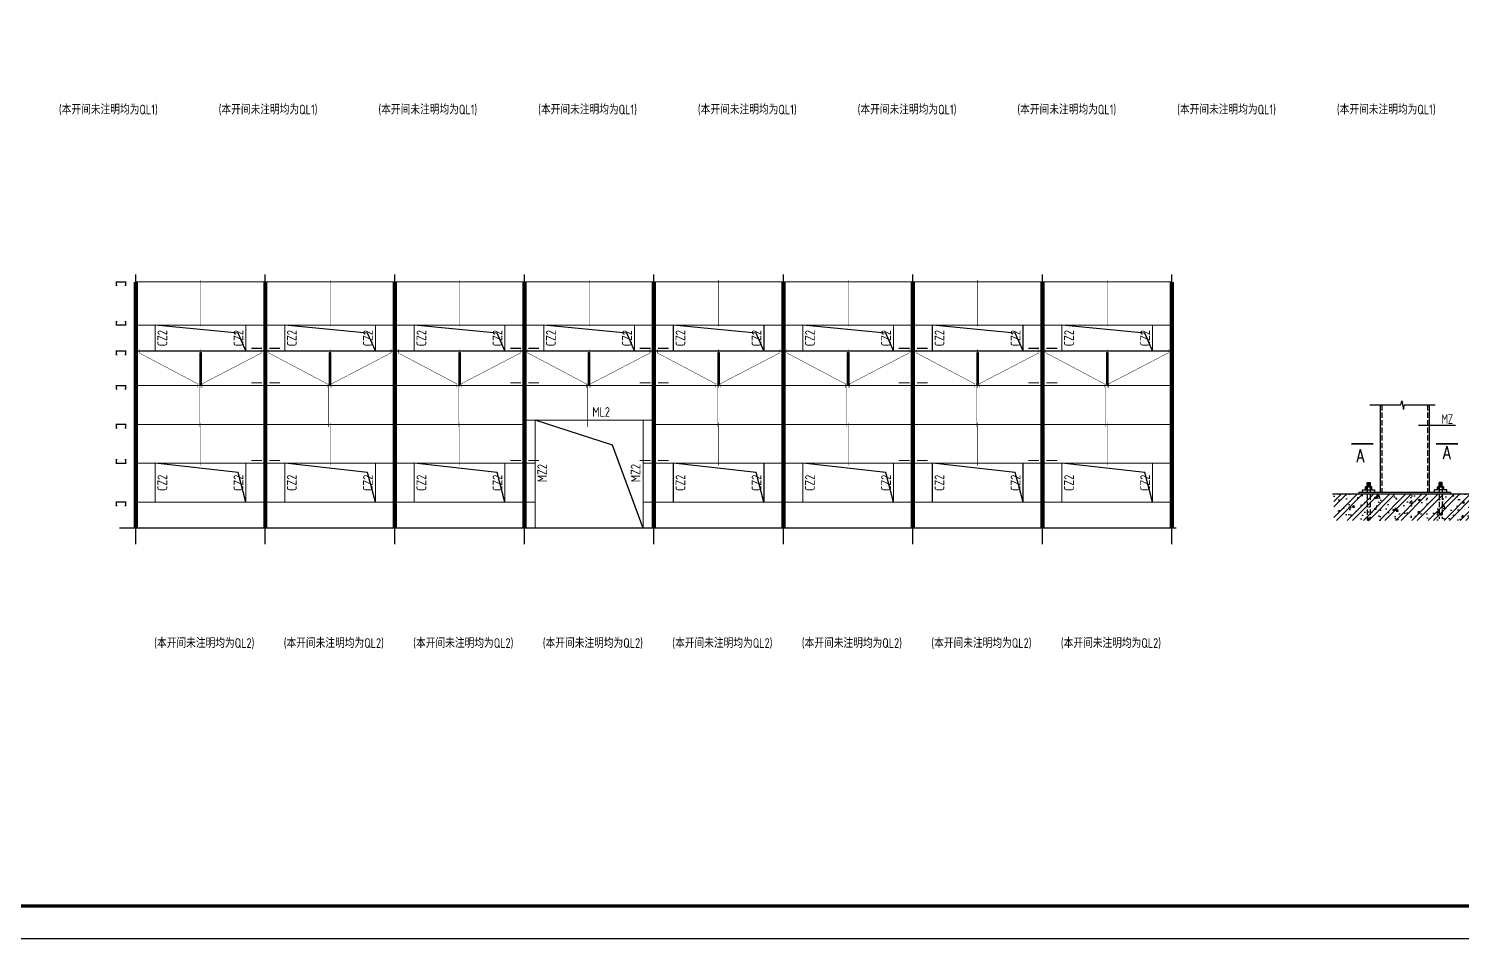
# Model space of a CAD drawing. Extents: x 8844666 to 9156203, y 1662182 to 2655606.
# Drawn here: x 8966920 to 9033289, y 1889019 to 1931153 of the extents above; entities that cross this region are included whole.
import ezdxf

# ---------------------------------------------------------------- set-up
doc = ezdxf.new("R2010")
doc.units = 0
doc.header["$LTSCALE"] = 1000
doc.header["$MEASUREMENT"] = 0
doc.linetypes.add('DASH', pattern=[0.35, 0.25, -0.1])
doc.linetypes.add('DOTE', pattern=[2.42, 2, -0.2, 0.02, -0.2])
doc.layers.get('0').update_dxf_attribs({"linetype": 'CONTINUOUS'})
for name, color, linetype in [('03', 3, 'CONTINUOUS'), ('621', 2, 'CONTINUOUS'), ('D', 4, 'CONTINUOUS'), ('DOTE', 8, 'DOTE'), ('L3', 3, 'CONTINUOUS'), ('PUB_TITLE', 4, 'CONTINUOUS'), ('WINDOW', 4, 'CONTINUOUS'), ('屋面隅撑', 6, 'CONTINUOUS'), ('柱', 2, 'CONTINUOUS'), ('标注文字', 3, 'CONTINUOUS'), ('梁', 4, 'CONTINUOUS'), ('檩条拉条', 1, 'CONTINUOUS'), ('洞口边线', 6, 'CONTINUOUS')]:
    doc.layers.add(name, color=color, linetype=linetype)
doc.styles.add('ROMANS', font='romans.shx', dxfattribs={"width": 0.75, "height": 300, "bigfont": 'hztxt.shx'})
doc.styles.add('TSSD_REIN', font='atssdeng.shx', dxfattribs={"width": 0.7, "bigfont": 'atssdchn.shx'})

# ---------------------------------------------------------------- blocks, each defined once
blk = doc.blocks.new('*X25')
at = {"color": 0}
for p, q in [((20622, 8017), (20636, 8031)), ((20624, 8002), (20656, 8034)), ((20626, 7986), (20676, 8036)), ((20639, 7981), (20692, 8035)), ((20659, 7984), (20694, 8020)), ((20679, 7986), (20696, 8004))]:
    blk.add_line(p, q, dxfattribs=at)

msp = doc.modelspace()

# ---------------------------------------------------------------- hatches: boundary and pattern name
h = msp.add_hatch()
h.set_pattern_fill('ANSI32', color=256, scale=1410.87744, style=0)
h.set_pattern_definition([(45, (1477302.9, -9673792.17), (-374.115377, 374.115377), []), (45, (1477552.3, -9673792.17), (-374.115377, 374.115377), [])])
h.paths.add_polyline_path([(9034404.4, 1909600), (9032655.2, 1909600), (9028422.5, 1909600), (9027386.8, 1909600), (9027386.8, 1908375.6), (9034404.4, 1908375.6)])
h = msp.add_hatch()
h.set_pattern_fill('AR-CONC', color=256, scale=141.087744, style=0)
h.set_pattern_definition([(50, (1477302.9, -9673792.2), (1011.96621, -88.53557), [105.81581, -1163.97389]), (355, (1477302.9, -9673792.2), (-195.76113, 1061.25091), [84.65265, -931.17911]), (100.4514, (1477387.2, -9673799.5), (816.205835, 972.714696), [89.929596, -989.22559]), (46.1842, (1477302.9, -9673510), (1505.74632, -233.52704), [158.72371, -1745.96083]), (96.6356, (1477428.4, -9673529.5), (1318.69453, 1374.36093), [134.8944, -1483.83815]), (351.1842, (1477302.9, -9673510), (1318.69345, 1374.36196), [126.97897, -1396.76867]), (21, (1477444, -9673580.5), (842.162694, -568.04591), [105.81581, -1163.97389]), (326, (1477444, -9673580.5), (343.28811, 1023.09784), [84.65265, -931.17911]), (71.4514, (1477514.2, -9673627.9), (1185.45115, 455.051), [89.929596, -989.22559]), (37.5, (1477302.9, -9673792.17), (17.156066, 469.672428), [0, -919.89209, 0, -945.287885, 0, -934.706304]), (7.5, (1477302.9, -9673792.17), (371.158876, 556.466586), [0, -538.955182, 0, -898.72893, 0, -356.246554]), (327.5, (1476988.3, -9673792.17), (753.158032, -31.82216), [0, -352.71936, 0, -1100.484403, 0, -1460.25815]), (317.5, (1476847.2, -9673792.2), (822.80421, 141.23586), [0, -458.535168, 0, -730.834514, 0, -1036.99492])])
h.paths.add_polyline_path([(9034404.4, 1909600), (9032655.2, 1909600), (9028422.5, 1909600), (9027386.8, 1909600), (9027386.8, 1908375.6), (9034404.4, 1908375.6)])

# ---------------------------------------------------------------- linework, layer by layer
msp.add_lwpolyline([(9020082.4, 1908024.2), (8971128.5, 1908024.2)])
at = {"layer": '03'}
msp.add_line((9033200.6, 1909600), (9034518.2, 1909600), dxfattribs=at)
at = {"layer": '03', "const_width": 84.7}
for points in [[(9028197.8, 1911925.1), (9029210.8, 1911925.1)], [(9032115.8, 1911925.1), (9033128.8, 1911925.1)]]:
    msp.add_lwpolyline(points, dxfattribs=at)
at = {"layer": '621', "color": 6, "const_width": 61.9}
for points in [[(8971030.1, 1919259), (8970975.1, 1919259), (8970975.1, 1919424.2), (8971415.5, 1919424.2), (8971415.5, 1919259), (8971360.5, 1919259)], [(8971030.1, 1917589.4), (8970975.1, 1917589.4), (8970975.1, 1917424.2), (8971415.5, 1917424.2), (8971415.5, 1917589.4), (8971360.5, 1917589.4)], [(8971030.1, 1916059), (8970975.1, 1916059), (8970975.1, 1916224.2), (8971415.5, 1916224.2), (8971415.5, 1916059), (8971360.5, 1916059)], [(8971030.1, 1914459), (8970975.1, 1914459), (8970975.1, 1914624.2), (8971415.5, 1914624.2), (8971415.5, 1914459), (8971360.5, 1914459)], [(8971030.1, 1912659), (8970975, 1912659), (8970975, 1912824.2), (8971415.5, 1912824.2), (8971415.5, 1912659), (8971360.4, 1912659)], [(8971030.1, 1911189.4), (8970975, 1911189.4), (8970975, 1911024.2), (8971415.5, 1911024.2), (8971415.5, 1911189.4), (8971360.4, 1911189.4)], [(8971030.1, 1909059), (8970975, 1909059), (8970975, 1909224.2), (8971415.5, 1909224.2), (8971415.5, 1909059), (8971360.4, 1909059)]]:
    msp.add_lwpolyline(points, dxfattribs=at)
at = {"layer": 'D'}
for p, q in [((9029052.5, 1913724.8), (9030487, 1913724.8)), ((9029533.9, 1913724.8), (9029533.9, 1909684.6)), ((9030487, 1913724.8), (9030534.4, 1913915.2)), ((9030534.4, 1913915.2), (9030616.2, 1913513.1)), ((9030616.2, 1913513.1), (9030656.3, 1913724.8)), ((9030656.3, 1913724.8), (9032081.3, 1913724.8)), ((9031791.3, 1913724.8), (9031791.3, 1909684.6)), ((9033025.3, 1912779.9), (9031307.4, 1912779.9)), ((9028926.3, 1910139.8), (9029066.3, 1910139.8)), ((9028926.3, 1909936.8), (9028926.3, 1910139.8)), ((9029066.3, 1909936.8), (9029066.3, 1910139.8)), ((9029066.3, 1910139.8), (9029066.3, 1909936.8)), ((9032398.9, 1910139.8), (9032259, 1910139.8)), ((9032259, 1909936.8), (9032259, 1910139.8)), ((9032259, 1910139.8), (9032259, 1909936.8)), ((9032398.9, 1909936.8), (9032398.9, 1910139.8)), ((9027312.9, 1909600), (9034673.5, 1909600)), ((9028546.3, 1909684.6), (9028546.3, 1909600)), ((9028546.3, 1909684.6), (9032778.9, 1909684.6)), ((9028546.3, 1909600), (9032778.9, 1909600)), ((9028716.4, 1909796.9), (9029276.3, 1909796.9)), ((9028716.4, 1909684.6), (9028716.4, 1909796.9)), ((9028848, 1909796.9), (9028848, 1909908.8)), ((9028876, 1909936.8), (9029116.7, 1909936.8)), ((9028910.6, 1909796.9), (9028910.6, 1909936.8)), ((9029066.3, 1909936.8), (9028926.3, 1909936.8)), ((9029082, 1909796.9), (9029082, 1909936.8)), ((9029144.7, 1909796.9), (9029144.7, 1909908.8)), ((9029276.3, 1909684.6), (9029276.3, 1909796.9)), ((9032608.9, 1909796.9), (9032049, 1909796.9)), ((9032049, 1909684.6), (9032049, 1909796.9)), ((9032180.6, 1909796.9), (9032180.6, 1909908.8)), ((9032449.3, 1909936.8), (9032208.6, 1909936.8)), ((9032243.3, 1909796.9), (9032243.3, 1909936.8)), ((9032259, 1909936.8), (9032398.9, 1909936.8)), ((9032414.6, 1909796.9), (9032414.6, 1909936.8)), ((9032477.3, 1909796.9), (9032477.3, 1909908.8)), ((9032608.9, 1909684.6), (9032608.9, 1909796.9)), ((9032778.9, 1909684.6), (9032778.9, 1909600))]:
    msp.add_line(p, q, dxfattribs=at)
at = {"layer": 'D', "linetype": 'DASH'}
for p, q in [((9029604.5, 1913724.8), (9029604.5, 1909684.6)), ((9031720.8, 1913724.8), (9031720.8, 1909684.6)), ((9028926.3, 1909936.8), (9028926.3, 1908453.2)), ((9029066.3, 1909936.8), (9029066.3, 1908453.2)), ((9032259, 1909936.8), (9032259, 1908453.2)), ((9032398.9, 1909936.8), (9032398.9, 1908453.2))]:
    msp.add_line(p, q, dxfattribs=at)
at = {"layer": 'D'}
for centre, start, end in [((9028876, 1909908.8), 90, 180), ((9028876, 1909908.8), 90, 180), ((9029116.7, 1909908.8), 0, 90), ((9032208.6, 1909908.8), 90, 180), ((9032449.3, 1909908.8), 0, 90), ((9032449.3, 1909908.8), 0, 90)]:
    msp.add_arc(centre, 28, start, end, dxfattribs=at)
at = {"layer": 'DOTE'}
for p, q in [((8971884.1, 1907274.2), (8971884.1, 1919768.4)), ((8977884.1, 1907274.2), (8977884.1, 1919768.4)), ((8983884.1, 1907274.2), (8983884.1, 1919768.4)), ((8989884.1, 1907274.2), (8989884.1, 1919768.4)), ((8995884.1, 1907274.2), (8995884.1, 1919768.4)), ((9001884.1, 1907274.2), (9001884.1, 1919768.4)), ((9007884.1, 1907274.2), (9007884.1, 1919768.4)), ((9013884.1, 1907274.2), (9013884.1, 1919768.4)), ((9019884.1, 1907274.2), (9019884.1, 1919768.4))]:
    msp.add_line(p, q, dxfattribs=at)
at = {"layer": 'PUB_TITLE'}
msp.add_lwpolyline([(8903902.8, 1889019.1), (9156202.8, 1889019.1), (9156202.8, 1978119.1), (8903902.8, 1978119.1)], close=True, dxfattribs=at)
at = {"layer": 'PUB_TITLE', "const_width": 150}
msp.add_lwpolyline([(8907652.8, 1890519.1), (9154702.8, 1890519.1), (9154702.8, 1976619.1), (8907652.8, 1976619.1)], close=True, dxfattribs=at)
at = {"layer": 'WINDOW', "color": 5, "const_width": 50}
for points in [[(8976984.1, 1917424.2), (8972784.1, 1917424.2), (8972784.1, 1916224.2), (8976984.1, 1916224.2)], [(8982984.1, 1917424.2), (8978784.1, 1917424.2), (8978784.1, 1916224.2), (8982984.1, 1916224.2)], [(8988984.1, 1917424.2), (8984784.1, 1917424.2), (8984784.1, 1916224.2), (8988984.1, 1916224.2)], [(8994984.1, 1917424.2), (8990784.1, 1917424.2), (8990784.1, 1916224.2), (8994984.1, 1916224.2)], [(9000984.1, 1917424.2), (8996784.1, 1917424.2), (8996784.1, 1916224.2), (9000984.1, 1916224.2)], [(9006984.1, 1917424.2), (9002784.1, 1917424.2), (9002784.1, 1916224.2), (9006984.1, 1916224.2)], [(9012984.1, 1917424.2), (9008784.1, 1917424.2), (9008784.1, 1916224.2), (9012984.1, 1916224.2)], [(9018984.1, 1917424.2), (9014784.1, 1917424.2), (9014784.1, 1916224.2), (9018984.1, 1916224.2)], [(8995384.1, 1913024.2), (8990384.1, 1913024.2), (8990384.1, 1908024.2), (8995384.1, 1908024.2)], [(8976984.1, 1911024.2), (8972784.1, 1911024.2), (8972784.1, 1909224.2), (8976984.1, 1909224.2)], [(8982984.1, 1911024.2), (8978784.1, 1911024.2), (8978784.1, 1909224.2), (8982984.1, 1909224.2)], [(8988984.1, 1911024.2), (8984784.1, 1911024.2), (8984784.1, 1909224.2), (8988984.1, 1909224.2)], [(9000984.1, 1911024.2), (8996784.1, 1911024.2), (8996784.1, 1909224.2), (9000984.1, 1909224.2)], [(9006984.1, 1911024.2), (9002784.1, 1911024.2), (9002784.1, 1909224.2), (9006984.1, 1909224.2)], [(9012984.1, 1911024.2), (9008784.1, 1911024.2), (9008784.1, 1909224.2), (9012984.1, 1909224.2)], [(9018984.1, 1911024.2), (9014784.1, 1911024.2), (9014784.1, 1909224.2), (9018984.1, 1909224.2)]]:
    msp.add_lwpolyline(points, close=True, dxfattribs=at)
msp.add_lwpolyline([(8995884.1, 1913024.2), (8989884.1, 1913024.2)], dxfattribs=at)
at = {"layer": '屋面隅撑', "color": 6, "const_width": 50}
for points in [[(8977727.9, 1916346.8), (8977227.9, 1916346.8)], [(8978568.6, 1916346.8), (8978068.6, 1916346.8)], [(8989727.9, 1916346.8), (8989227.9, 1916346.8)], [(8990568.6, 1916346.8), (8990068.6, 1916346.8)], [(8995727.9, 1916346.8), (8995227.9, 1916346.8)], [(8996568.6, 1916346.8), (8996068.6, 1916346.8)], [(9007727.9, 1916346.8), (9007227.9, 1916346.8)], [(9008568.6, 1916346.8), (9008068.6, 1916346.8)], [(9013727.9, 1916346.8), (9013227.9, 1916346.8)], [(9014568.6, 1916346.8), (9014068.6, 1916346.8)], [(8977727.9, 1914746.8), (8977227.9, 1914746.8)], [(8978568.6, 1914746.8), (8978068.6, 1914746.8)], [(8989727.9, 1914746.8), (8989227.9, 1914746.8)], [(8990568.6, 1914746.8), (8990068.6, 1914746.8)], [(8995727.9, 1914746.8), (8995227.9, 1914746.8)], [(8996568.6, 1914746.8), (8996068.6, 1914746.8)], [(9007727.9, 1914746.8), (9007227.9, 1914746.8)], [(9008568.6, 1914746.8), (9008068.6, 1914746.8)], [(9013727.9, 1914746.8), (9013227.9, 1914746.8)], [(9014568.6, 1914746.8), (9014068.6, 1914746.8)], [(8977727.9, 1911146.8), (8977227.9, 1911146.8)], [(8978568.6, 1911146.8), (8978068.6, 1911146.8)], [(8989727.9, 1911146.8), (8989227.9, 1911146.8)], [(8990568.6, 1911146.8), (8990068.6, 1911146.8)], [(8995727.9, 1911146.8), (8995227.9, 1911146.8)], [(8996568.6, 1911146.8), (8996068.6, 1911146.8)], [(9007727.9, 1911146.8), (9007227.9, 1911146.8)], [(9008568.6, 1911146.8), (9008068.6, 1911146.8)], [(9013727.9, 1911146.8), (9013227.9, 1911146.8)], [(9014568.6, 1911146.8), (9014068.6, 1911146.8)]]:
    msp.add_lwpolyline(points, dxfattribs=at)
at = {"layer": '柱', "color": 2, "const_width": 200}
for points in [[(8971884.1, 1919424.2), (8971884.1, 1908024.2)], [(8977884.1, 1919424.2), (8977884.1, 1908024.2)], [(8983884.1, 1919424.2), (8983884.1, 1908024.2)], [(8989884.1, 1919424.2), (8989884.1, 1908024.2)], [(8995884.1, 1919424.2), (8995884.1, 1908024.2)], [(9001884.1, 1919424.2), (9001884.1, 1908024.2)], [(9007884.1, 1919424.2), (9007884.1, 1908024.2)], [(9013884.1, 1919424.2), (9013884.1, 1908024.2)], [(9019884.1, 1919424.2), (9019884.1, 1908024.2)]]:
    msp.add_lwpolyline(points, dxfattribs=at)
at = {"layer": '梁', "color": 150, "const_width": 50}
for points in [[(9019884.1, 1919424.2), (8971884.1, 1919424.2)], [(9019884.1, 1917424.2), (8971884.1, 1917424.2)], [(9019884.1, 1916224.2), (8971884.1, 1916224.2)], [(9019884.1, 1914624.2), (8971884.1, 1914624.2)], [(8989884.1, 1912824.2), (8971884.1, 1912824.2)], [(9019884.1, 1912824.2), (8995884.1, 1912824.2)], [(8990384.1, 1911024.2), (8971884.1, 1911024.2)], [(9019884.1, 1911024.2), (8995384.1, 1911024.2)], [(8990384.1, 1909224.2), (8971884.1, 1909224.2)], [(9019884.1, 1909224.2), (8995384.1, 1909224.2)]]:
    msp.add_lwpolyline(points, dxfattribs=at)
at = {"layer": '檩条拉条', "color": 1, "const_width": 20}
for points in [[(8974884.1, 1919506.7), (8974884.1, 1917361.8)], [(8980884.1, 1919506.7), (8980884.1, 1917361.8)], [(8986884.1, 1919506.7), (8986884.1, 1917361.8)], [(8992884.1, 1919506.7), (8992884.1, 1917361.8)], [(8998884.1, 1919506.7), (8998884.1, 1917361.8)], [(9004884.1, 1919506.7), (9004884.1, 1917361.8)], [(9010884.1, 1919506.7), (9010884.1, 1917361.8)], [(9016884.1, 1919506.7), (9016884.1, 1917361.8)], [(8972044.8, 1916298), (8972044.8, 1916132.9), (8974753.6, 1914699.8), (8974753.6, 1914526.5)], [(8974884.1, 1916306.7), (8974884.1, 1914531)], [(8977705.5, 1916298), (8977705.5, 1916132.9), (8974951.3, 1914699.8), (8974951.3, 1914526.5)], [(8978044.8, 1916298), (8978044.8, 1916132.9), (8980753.6, 1914699.8), (8980753.6, 1914526.5)], [(8980884.1, 1916306.7), (8980884.1, 1914531)], [(8983705.5, 1916298), (8983705.5, 1916132.9), (8980951.3, 1914699.8), (8980951.3, 1914526.5)], [(8984044.8, 1916298), (8984044.8, 1916132.9), (8986753.6, 1914699.8), (8986753.6, 1914526.5)], [(8986884.1, 1916306.7), (8986884.1, 1914531)], [(8989705.5, 1916298), (8989705.5, 1916132.9), (8986951.3, 1914699.8), (8986951.3, 1914526.5)], [(8990044.8, 1916298), (8990044.8, 1916132.9), (8992753.6, 1914699.8), (8992753.6, 1914526.5)], [(8992884.1, 1916306.7), (8992884.1, 1914531)], [(8995705.5, 1916298), (8995705.5, 1916132.9), (8992951.3, 1914699.8), (8992951.3, 1914526.5)], [(8996044.8, 1916298), (8996044.8, 1916132.9), (8998753.6, 1914699.8), (8998753.6, 1914526.5)], [(8998884.1, 1916306.7), (8998884.1, 1914531)], [(9001705.5, 1916298), (9001705.5, 1916132.9), (8998951.3, 1914699.8), (8998951.3, 1914526.5)], [(9002044.8, 1916298), (9002044.8, 1916132.9), (9004753.6, 1914699.8), (9004753.6, 1914526.5)], [(9004884.1, 1916306.7), (9004884.1, 1914531)], [(9007705.5, 1916298), (9007705.5, 1916132.9), (9004951.3, 1914699.8), (9004951.3, 1914526.5)], [(9008044.8, 1916298), (9008044.8, 1916132.9), (9010753.6, 1914699.8), (9010753.6, 1914526.5)], [(9010884.1, 1916306.7), (9010884.1, 1914531)], [(9013705.5, 1916298), (9013705.5, 1916132.9), (9010951.3, 1914699.8), (9010951.3, 1914526.5)], [(9014044.8, 1916298), (9014044.8, 1916132.9), (9016753.6, 1914699.8), (9016753.6, 1914526.5)], [(9016884.1, 1916306.7), (9016884.1, 1914531)], [(9019705.5, 1916298), (9019705.5, 1916132.9), (9016951.3, 1914699.8), (9016951.3, 1914526.5)], [(8974816.9, 1914708.3), (8974816.9, 1912696.9)], [(8980816.9, 1914708.3), (8980816.9, 1912696.9)], [(8986816.9, 1914708.3), (8986816.9, 1912696.9)], [(8992816.9, 1914708.3), (8992816.9, 1912696.9)], [(8998816.9, 1914708.3), (8998816.9, 1912696.9)], [(9004816.9, 1914708.3), (9004816.9, 1912696.9)], [(9010816.9, 1914708.3), (9010816.9, 1912696.9)], [(9016816.9, 1914708.3), (9016816.9, 1912696.9)], [(8974884.1, 1912906.7), (8974884.1, 1910910.8)], [(8980884.1, 1912906.7), (8980884.1, 1910910.8)], [(8986884.1, 1912906.7), (8986884.1, 1910910.8)], [(8998884.1, 1912906.7), (8998884.1, 1910910.8)], [(9004884.1, 1912906.7), (9004884.1, 1910910.8)], [(9010884.1, 1912906.7), (9010884.1, 1910910.8)], [(9016884.1, 1912906.7), (9016884.1, 1910910.8)]]:
    msp.add_lwpolyline(points, dxfattribs=at)
at = {"layer": '檩条拉条', "color": 3}
for points in [[(8974924.1, 1916143.5), (8974844.1, 1916143.5), (8974844.1, 1914694.5), (8974924.1, 1914694.5)], [(8980924.1, 1916143.5), (8980844.1, 1916143.5), (8980844.1, 1914694.5), (8980924.1, 1914694.5)], [(8986924.1, 1916143.5), (8986844.1, 1916143.5), (8986844.1, 1914694.5), (8986924.1, 1914694.5)], [(8992924.1, 1916143.5), (8992844.1, 1916143.5), (8992844.1, 1914694.5), (8992924.1, 1914694.5)], [(8998924.1, 1916143.5), (8998844.1, 1916143.5), (8998844.1, 1914694.5), (8998924.1, 1914694.5)], [(9004924.1, 1916143.5), (9004844.1, 1916143.5), (9004844.1, 1914694.5), (9004924.1, 1914694.5)], [(9010924.1, 1916143.5), (9010844.1, 1916143.5), (9010844.1, 1914694.5), (9010924.1, 1914694.5)], [(9016924.1, 1916143.5), (9016844.1, 1916143.5), (9016844.1, 1914694.5), (9016924.1, 1914694.5)]]:
    msp.add_lwpolyline(points, close=True, dxfattribs=at)
at = {"layer": '洞口边线'}
for points in [[(8976984.1, 1916224.2), (8976624, 1917049.6), (8972784.1, 1917424.2)], [(8982984.1, 1916224.2), (8982624, 1917049.6), (8978784.1, 1917424.2)], [(8988984.1, 1916224.2), (8988624, 1917049.6), (8984784.1, 1917424.2)], [(8994984.1, 1916224.2), (8994624, 1917049.6), (8990784.1, 1917424.2)], [(9000984.1, 1916224.2), (9000624, 1917049.6), (8996784.1, 1917424.2)], [(9006984.1, 1916224.2), (9006624, 1917049.6), (9002784.1, 1917424.2)], [(9012984.1, 1916224.2), (9012624, 1917049.6), (9008784.1, 1917424.2)], [(9018984.1, 1916224.2), (9018624, 1917049.6), (9014784.1, 1917424.2)], [(8995384.1, 1908024.2), (8993966, 1911858.8), (8990384.1, 1913024.2)], [(8976984.1, 1909224.2), (8976622.3, 1910602.7), (8972784.1, 1911024.2)], [(8982984.1, 1909224.2), (8982622.3, 1910602.7), (8978784.1, 1911024.2)], [(8988984.1, 1909224.2), (8988622.3, 1910602.7), (8984784.1, 1911024.2)], [(9000984.1, 1909224.2), (9000622.3, 1910602.7), (8996784.1, 1911024.2)], [(9006984.1, 1909224.2), (9006622.3, 1910602.7), (9002784.1, 1911024.2)], [(9012984.1, 1909224.2), (9012622.3, 1910602.7), (9008784.1, 1911024.2)], [(9018984.1, 1909224.2), (9018622.3, 1910602.7), (9014784.1, 1911024.2)]]:
    msp.add_lwpolyline(points, dxfattribs=at)

# ---------------------------------------------------------------- block references
at = {"layer": 'D', "yscale": 2.799360000004526, "zscale": 2.799360000000001}
for p, xscale, rotation in [((9013922.2, 1970205.2), 2.799359999853563, 262.8749836510982), ((9047403.1, 1970205.2), -2.799359999853563, 97.12501634890182)]:
    msp.add_blockref('*X25', p, dxfattribs=dict(at, xscale=xscale, rotation=rotation))

# ---------------------------------------------------------------- texts
at = {"layer": 'D', "style": 'TSSD_REIN', "width": 0.7}
msp.add_text('MZ', height=450, dxfattribs=at).set_placement((9032374.5, 1912846.6))
at = {"layer": 'L3', "style": 'ROMANS', "width": 0.8}
for p in [(9028419.3, 1911076.7), (9032424.8, 1911208.8)]:
    msp.add_text('A', height=600, dxfattribs=at).set_placement(p)
at = {"layer": '标注文字', "color": 6, "style": 'TSSD_REIN', "width": 0.8}
for s, p in [('(本开间未注明均为QL1)', (8968323.3, 1927182.8)), ('(本开间未注明均为QL1)', (8975723.3, 1927182.8)), ('(本开间未注明均为QL1)', (8983123.3, 1927182.8)), ('(本开间未注明均为QL1)', (8990523.3, 1927182.8)), ('(本开间未注明均为QL1)', (8997923.3, 1927182.8)), ('(本开间未注明均为QL1)', (9005323.3, 1927182.8)), ('(本开间未注明均为QL1)', (9012723.3, 1927182.8)), ('(本开间未注明均为QL1)', (9020123.3, 1927182.8)), ('(本开间未注明均为QL1)', (9027523.3, 1927182.8)), ('ML2', (8993029.7, 1913174)), ('(本开间未注明均为QL2)', (8972736.8, 1902471.7)), ('(本开间未注明均为QL2)', (8978736.8, 1902471.7)), ('(本开间未注明均为QL2)', (8984736.8, 1902471.7)), ('(本开间未注明均为QL2)', (8990736.8, 1902471.7)), ('(本开间未注明均为QL2)', (8996736.8, 1902471.7)), ('(本开间未注明均为QL2)', (9002736.8, 1902471.7)), ('(本开间未注明均为QL2)', (9008736.8, 1902471.7)), ('(本开间未注明均为QL2)', (9014736.8, 1902471.7))]:
    msp.add_text(s, height=450, dxfattribs=at).set_placement(p)
for s, p in [('CZ2', (8973337.9, 1916439.9)), ('CZ2', (8976863, 1916439.9)), ('CZ2', (8979337.9, 1916439.9)), ('CZ2', (8982863, 1916439.9)), ('CZ2', (8985337.9, 1916439.9)), ('CZ2', (8988863, 1916439.9)), ('CZ2', (8991337.9, 1916439.9)), ('CZ2', (8994863, 1916439.9)), ('CZ2', (8997337.9, 1916439.9)), ('CZ2', (9000863, 1916439.9)), ('CZ2', (9003337.9, 1916439.9)), ('CZ2', (9006863, 1916439.9)), ('CZ2', (9009337.9, 1916439.9)), ('CZ2', (9012863, 1916439.9)), ('CZ2', (9015337.9, 1916439.9)), ('CZ2', (9018863, 1916439.9)), ('MZ2', (8990937.9, 1910146.1)), ('MZ2', (8995263, 1910146.1)), ('CZ2', (8973337.9, 1909739.9)), ('CZ2', (8976863, 1909739.9)), ('CZ2', (8979337.9, 1909739.9)), ('CZ2', (8982863, 1909739.9)), ('CZ2', (8985337.9, 1909739.9)), ('CZ2', (8988863, 1909739.9)), ('CZ2', (8997337.9, 1909739.9)), ('CZ2', (9000863, 1909739.9)), ('CZ2', (9003337.9, 1909739.9)), ('CZ2', (9006863, 1909739.9)), ('CZ2', (9009337.9, 1909739.9)), ('CZ2', (9012863, 1909739.9)), ('CZ2', (9015337.9, 1909739.9)), ('CZ2', (9018863, 1909739.9))]:
    msp.add_text(s, height=450, rotation=90, dxfattribs=at).set_placement(p)

doc.saveas('drawing.dxf')
